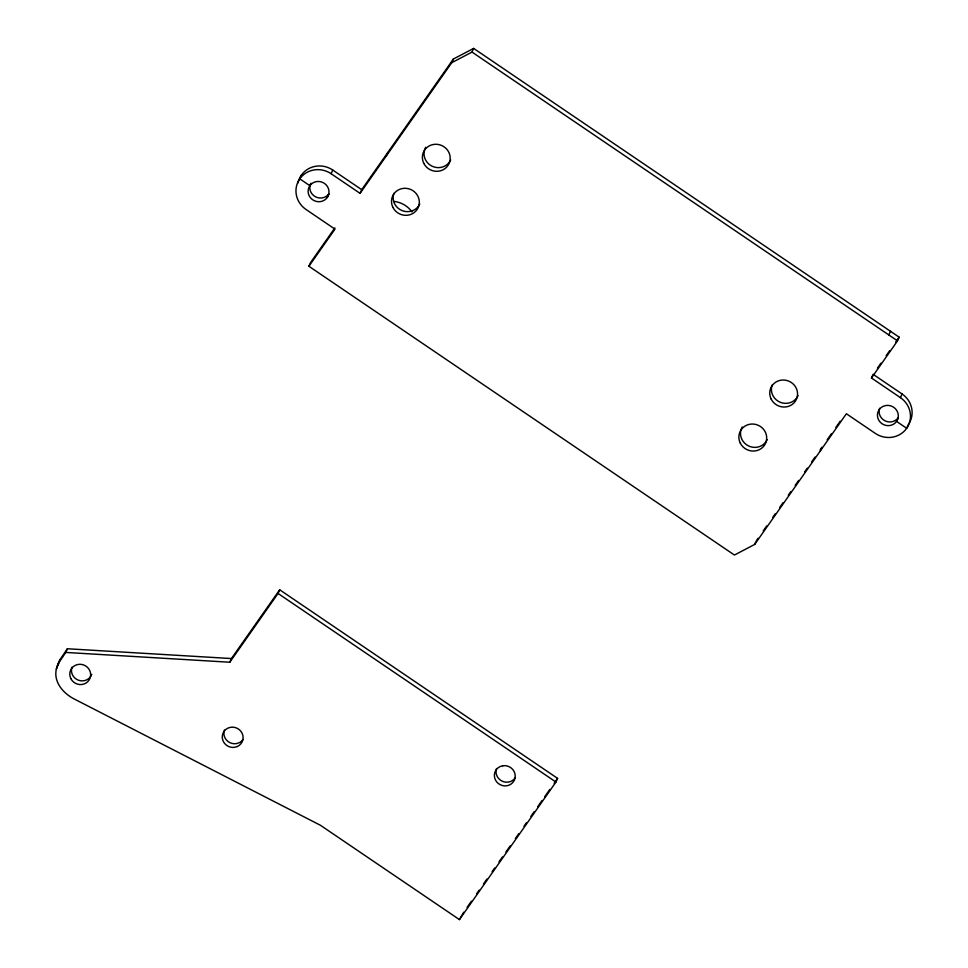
<?xml version="1.0" encoding="UTF-8"?>
<svg xmlns="http://www.w3.org/2000/svg" width="968" height="968" viewBox="0 0 968 968"><rect width="100%" height="100%" fill="white"/><g stroke="black" fill="none" stroke-linecap="round" stroke-linejoin="round"><path stroke-width="1.45" d="M56.338 669.106C53.264 682.573 64.057 694.201 75.395 699.586L320.481 825.305L459.437 919.6L555.947 782.047L557.58 778.369L279.692 589.778L231.437 658.555L229.791 662.233L65.751 652.432L58.37 663.31L56.338 669.106L57.427 666.649M57.971 665.427L60.004 659.631L67.385 648.754L231.437 658.555M57.148 666.141L60.004 659.631M65.751 652.432L67.385 648.754M301.387 175.148L299.753 178.826A22.772 21.816 24 0 0 306.021 209.475L334.964 229.126L308.901 266.26L734.434 555.039L754.689 544.427L846.383 413.759L875.326 433.398A22.772 21.816 24 0 0 906.689 428.292L908.323 424.613A22.772 21.816 24 0 0 902.055 393.964L873.112 374.314L871.478 377.992L900.421 397.642A22.772 21.816 24 0 1 906.689 428.292L896.562 421.419A10.515 10.067 24 0 1 878.52 419.725A10.515 10.067 24 0 1 888.551 405.423A10.515 10.067 24 0 1 896.562 421.419L898.195 417.74A10.515 10.067 24 0 1 879.622 408.29M310.97 183.254L309.881 185.711L299.753 178.826A22.772 21.816 24 0 1 331.104 173.72L360.06 193.358L451.741 62.69L453.387 59.012L473.642 48.4L899.175 337.179L897.53 340.857L871.478 377.992M331.104 173.72L332.75 170.041L361.693 189.68L360.06 193.358M327.244 197.496A10.515 10.067 24 0 0 319.234 181.5A10.515 10.067 24 0 0 309.203 195.802A10.515 10.067 24 0 0 327.244 197.496L328.89 193.818A10.515 10.067 24 0 1 310.317 184.368M308.901 266.26L310.546 262.582L334.868 227.928M386.111 156.223L387.757 152.545M451.741 62.69L472.009 52.078L473.642 48.4M229.791 662.233L278.046 593.457L279.692 589.778M459.437 919.6L463.66 912.231M754.689 544.427L755.79 541.971M820.32 450.894L821.965 447.216L820.235 449.672M888.842 334.964L890.487 331.286M900.421 397.642L902.055 393.964M361.693 189.68L453.387 59.012M467.108 907.318L471.416 901.184M476.583 893.815L479.172 890.136M483.48 883.99L486.916 879.077M492.095 871.708L494.672 868.03M498.98 861.883L502.428 856.97M505.877 852.058L510.184 845.923M515.363 838.554L518.8 833.642M523.978 826.273L526.556 822.582M530.863 816.447L534.312 811.535M537.76 806.622L542.068 800.475M544.657 796.797L549.824 789.428M554.132 783.281L557.58 778.369M756.335 540.749L758.065 538.293M763.244 530.9L766.692 525.987M772.742 517.372L775.332 513.669M779.651 507.522L783.1 502.598M788.279 495.217L790.868 491.526M795.188 485.367L798.648 480.443M804.686 471.827L807.276 468.137M811.595 461.99L815.056 457.065M827.168 439.787L831.512 433.603M835.856 427.408L840.2 421.225M877.456 368.13L880.928 363.169M886.144 355.752L889.616 350.791M895.69 342.127L899.175 337.179M472.009 52.078L897.53 340.857M278.046 593.457L555.947 782.047M243.004 739.504A10.515 10.067 24 0 1 238.951 742.843L236.361 743.618A10.515 10.067 24 0 1 224.431 730.053M515.121 777.982A10.515 10.067 24 0 1 496.548 768.531M91.754 674.309A10.515 10.067 24 0 1 78.517 680.25A10.515 10.067 24 0 1 71.971 667.206M798.043 395.67A14.012 13.419 24 0 1 780.269 402.289A14.012 13.419 24 0 1 772.113 385.107M767.164 439.69A14.012 13.419 24 0 1 748.276 445.8A14.012 13.419 24 0 1 742.202 426.997M419.797 203.958A14.012 13.419 24 0 1 402.022 210.576A14.012 13.419 24 0 1 393.867 193.382M450.677 159.938A14.012 13.419 24 0 1 431.788 166.048A14.012 13.419 24 0 1 425.726 147.245M393.637 201.38A24.527 23.486 24 0 1 411.944 211.871M298.011 182.964A22.772 21.816 24 0 1 332.75 170.041M237.305 746.522L234.728 747.296A10.515 10.067 24 0 1 222.543 734.579A10.515 10.067 24 0 1 239.205 729.582A10.515 10.067 24 0 1 237.305 746.522M502.755 765.773L500.178 766.535A10.515 10.067 24 0 0 498.278 783.475A10.515 10.067 24 0 0 514.94 778.49A10.515 10.067 24 0 0 502.755 765.773M70.87 678.641A10.515 10.067 24 0 0 88.911 680.335A10.515 10.067 24 0 0 80.901 664.338A10.515 10.067 24 0 0 70.87 678.641M392.935 207.406A14.012 13.419 24 0 0 416.99 209.669A14.012 13.419 24 0 0 406.306 188.349A14.012 13.419 24 0 0 392.935 207.406M423.815 163.386A14.012 13.419 24 0 0 447.869 165.649A14.012 13.419 24 0 0 437.185 144.329A14.012 13.419 24 0 0 423.815 163.386M771.181 399.131A14.012 13.419 24 0 0 795.236 401.381A14.012 13.419 24 0 0 784.552 380.073A14.012 13.419 24 0 0 771.181 399.131M740.302 443.138A14.012 13.419 24 0 0 764.357 445.401A14.012 13.419 24 0 0 753.673 424.081A14.012 13.419 24 0 0 740.302 443.138"/></g></svg>
